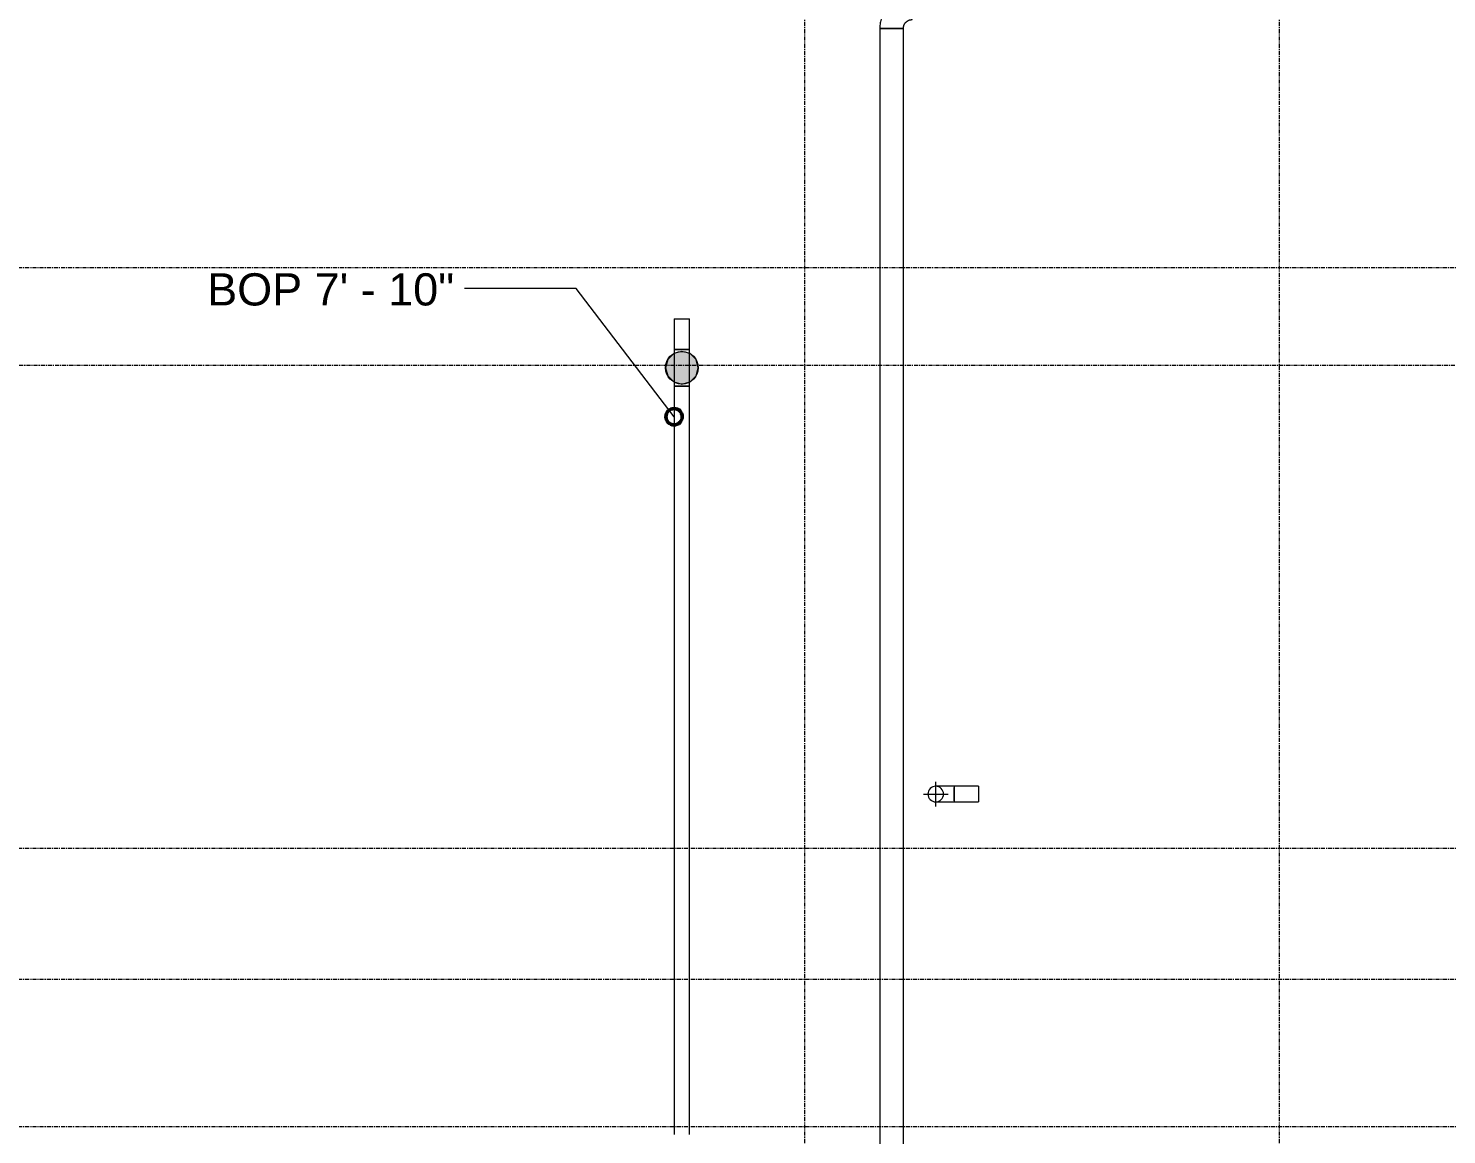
# Model space of a CAD drawing. Header units: inches. Extents: x -3679 to 241, y -496 to 1784.
# Drawn here: x -2105.9 to -1932.5, y 458 to 593.2 of the extents above; entities that cross this region are included whole.
import ezdxf

# ---------------------------------------------------------------- set-up
doc = ezdxf.new("R2010")
doc.units = ezdxf.units.IN
doc.header["$MEASUREMENT"] = 0
doc.linetypes.add('Grid Line', pattern=[0.875, 0.5, -0.125, 0.125, -0.125])
for name, color, linetype, lineweight in [('A-ANNO-NOTE', 250, 'Continuous', 9), ('G-ANNO-DIMS', 251, 'Continuous', 9), ('P-PIPE', 1, 'Continuous', 9), ('P-PIPE-CNTR', 1, 'Continuous', 9), ('S-GRID', 8, 'Continuous', 9)]:
    doc.layers.add(name, color=color, linetype=linetype, lineweight=lineweight)
doc.styles.add('Arial', font='arial.ttf', dxfattribs={"height": 3.934132})

# ---------------------------------------------------------------- blocks, each defined once
blk = doc.blocks.new('Elbow - Welded - Generic - Standard-1127339-SECOND LEVEL')
at = {"layer": 'P-PIPE'}
for p, q in [((-1.39, 2.52), (-1.25, 2.52)), ((-1.24, 2.52), (-1.02, 2.52)), ((-1.02, 2.52), (-0.72, 2.52)), ((-0.72, 2.52), (-0.37, 2.52)), ((-0.37, 2.52), (0.37, 2.52)), ((0.37, 2.52), (0.72, 2.52)), ((0.72, 2.52), (1.02, 2.52)), ((1.02, 2.52), (1.24, 2.52)), ((1.25, 2.52), (1.39, 2.52)), ((-2.52, 1.25), (-2.52, 1.39)), ((-2.52, 1.02), (-2.52, 1.24)), ((-2.52, 0.72), (-2.52, 1.02)), ((-2.52, 0.37), (-2.52, 0.72)), ((-2.52, -0.37), (-2.52, 0.37)), ((-2.52, -0.72), (-2.52, -0.37)), ((-2.52, -1.02), (-2.52, -0.72)), ((-2.52, -1.24), (-2.52, -1.02)), ((-2.52, -1.39), (-2.52, -1.25))]:
    blk.add_line(p, q, dxfattribs=at)
at = {"layer": 'P-PIPE', "flags": 128}
for points in [[(-2.52, -1.44), (-2.36, -1.43), (-2.2, -1.42), (-2.05, -1.41), (-1.89, -1.39), (-1.73, -1.36), (-1.58, -1.32), (-1.43, -1.28), (-1.28, -1.24), (-1.13, -1.18), (-0.98, -1.12), (-0.83, -1.06), (-0.69, -0.99), (-0.55, -0.91), (-0.42, -0.83), (-0.29, -0.75), (-0.16, -0.65), (-0.03, -0.56), (0.09, -0.45), (0.21, -0.35), (0.32, -0.24), (0.43, -0.12), (0.53, 0), (0.63, 0.12), (0.72, 0.25), (0.81, 0.38), (0.89, 0.52), (0.97, 0.65), (1.04, 0.8), (1.11, 0.94), (1.17, 1.09), (1.22, 1.23), (1.27, 1.39), (1.31, 1.54), (1.35, 1.69), (1.38, 1.85), (1.4, 2), (1.42, 2.16), (1.43, 2.32), (1.44, 2.48), (1.44, 2.52)], [(-1.44, 2.52), (-1.44, 2.48), (-1.44, 2.43), (-1.44, 2.39), (-1.45, 2.35), (-1.46, 2.3), (-1.47, 2.26), (-1.48, 2.22), (-1.49, 2.18), (-1.51, 2.14), (-1.52, 2.1), (-1.54, 2.06), (-1.56, 2.02), (-1.58, 1.98), (-1.6, 1.94), (-1.63, 1.91), (-1.65, 1.87), (-1.68, 1.84), (-1.71, 1.81), (-1.73, 1.77), (-1.77, 1.74), (-1.8, 1.71), (-1.83, 1.69), (-1.86, 1.66), (-1.9, 1.63), (-1.93, 1.61), (-1.97, 1.59), (-2.01, 1.56), (-2.05, 1.55), (-2.09, 1.53), (-2.13, 1.51), (-2.17, 1.5), (-2.21, 1.48), (-2.25, 1.47), (-2.29, 1.46), (-2.34, 1.45), (-2.38, 1.45), (-2.42, 1.44), (-2.46, 1.44), (-2.51, 1.44), (-2.52, 1.44)]]:
    blk.add_lwpolyline(points, dxfattribs=at)

msp = doc.modelspace()

# ---------------------------------------------------------------- hatches: boundary and pattern name
at = {"layer": 'A-ANNO-NOTE'}
msp.add_hatch(color=256, dxfattribs=at).paths.add_polyline_path([(-2026, 549.74), (-2025, 550.01), (-2024.27, 550.74), (-2024, 551.74), (-2024.27, 552.74), (-2025, 553.47), (-2026, 553.74), (-2027, 553.47), (-2027.73, 552.74), (-2028, 551.74), (-2027.73, 550.74), (-2027, 550.01)], flags=0)
h = msp.add_hatch(color=256, dxfattribs=at)
edge = h.paths.add_edge_path(flags=0)
edge.add_arc((-2026, 551.74), 2, 0, 360)

# ---------------------------------------------------------------- linework, layer by layer
for p, q in [((-2027, 553.47), (-2027.73, 552.74)), ((-2026, 553.74), (-2027, 553.47)), ((-2025, 553.47), (-2026, 553.74)), ((-2024.27, 552.74), (-2025, 553.47)), ((-2027.73, 552.74), (-2028, 551.74)), ((-2028, 551.74), (-2027.73, 550.74)), ((-2024, 551.74), (-2024.27, 552.74)), ((-2024.27, 550.74), (-2024, 551.74)), ((-2027.73, 550.74), (-2027, 550.01)), ((-2027, 550.01), (-2026, 549.74)), ((-2026, 549.74), (-2025, 550.01)), ((-2025, 550.01), (-2024.27, 550.74))]:
    msp.add_line(p, q, dxfattribs=at)
msp.add_circle((-2026, 551.74), 2, dxfattribs=at)
at = {"layer": 'G-ANNO-DIMS'}
for p, q in [((-2038.92, 561.43), (-2052.56, 561.43)), ((-2026.95, 545.75), (-2038.92, 561.43))]:
    msp.add_line(p, q, dxfattribs=at)
at = {"layer": 'G-ANNO-DIMS', "lineweight": 50}
msp.add_circle((-2026.95, 545.75), 1, dxfattribs=at)
at = {"layer": 'P-PIPE'}
for p, q in [((-2001.81, 593.22), (-2001.81, 372.4)), ((-2001.81, 593.22), (-1998.98, 593.22)), ((-1998.98, 593.22), (-1998.93, 593.22)), ((-1998.93, 372.4), (-1998.93, 593.22)), ((-2026.95, 557.74), (-2026.95, 553.99)), ((-2026.95, 557.74), (-2025.05, 557.74)), ((-2025.05, 553.99), (-2025.05, 557.74)), ((-2026.95, 553.99), (-2026.95, 549.5)), ((-2026.95, 553.99), (-2026, 553.99)), ((-2026.67, 553.99), (-2026.82, 553.99)), ((-2026.48, 553.99), (-2026.67, 553.99)), ((-2026.25, 553.99), (-2026.47, 553.99)), ((-2025.75, 553.99), (-2026.25, 553.99)), ((-2026, 553.99), (-2025.05, 553.99)), ((-2025.53, 553.99), (-2025.75, 553.99)), ((-2025.33, 553.99), (-2025.52, 553.99)), ((-2025.18, 553.99), (-2025.33, 553.99)), ((-2025.05, 549.5), (-2025.05, 553.99)), ((-2026, 549.5), (-2026.95, 549.5)), ((-2026.95, 549.5), (-2026.95, 457.99)), ((-2026.82, 549.5), (-2026.67, 549.5)), ((-2026.67, 549.5), (-2026.48, 549.5)), ((-2026.47, 549.5), (-2026.25, 549.5)), ((-2026.25, 549.5), (-2025.75, 549.5)), ((-2025.05, 549.5), (-2026, 549.5)), ((-2025.75, 549.5), (-2025.53, 549.5)), ((-2025.52, 549.5), (-2025.33, 549.5)), ((-2025.33, 549.5), (-2025.18, 549.5)), ((-2025.05, 457.99), (-2025.05, 549.5)), ((-1992.73, 500.57), (-1994.97, 500.57)), ((-1989.73, 500.57), (-1992.73, 500.57)), ((-1992.73, 500.57), (-1992.73, 499.62)), ((-1992.73, 500.29), (-1992.73, 500.44)), ((-1992.73, 500.1), (-1992.73, 500.29)), ((-1992.73, 499.87), (-1992.73, 500.09)), ((-1992.73, 499.37), (-1992.73, 499.87)), ((-1992.73, 499.62), (-1992.73, 498.67)), ((-1992.73, 499.14), (-1992.73, 499.37)), ((-1989.73, 500.57), (-1989.73, 498.67)), ((-1994.97, 498.67), (-1992.73, 498.67)), ((-1992.73, 498.95), (-1992.73, 499.14)), ((-1992.73, 498.8), (-1992.73, 498.95)), ((-1992.73, 498.67), (-1989.73, 498.67))]:
    msp.add_line(p, q, dxfattribs=at)
for start, end in [(0, 180), (180, 0)]:
    msp.add_arc((-1994.97, 499.62), 0.95, start, end, dxfattribs=at)
at = {"layer": 'P-PIPE-CNTR'}
for p, q in [((-1994.97, 498.12), (-1994.97, 501.12)), ((-1996.47, 499.62), (-1993.47, 499.62))]:
    msp.add_line(p, q, dxfattribs=at)
at = {"layer": 'S-GRID', "linetype": 'Grid Line'}
for p, q in [((-2011, 1771.74), (-2011, -484.26)), ((-1953, 1771.74), (-1953, -484.26)), ((-3666.39, 564), (228, 564)), ((228, 552), (-3666.39, 552)), ((-3666.39, 493), (228, 493)), ((-3666.39, 477), (228, 477)), ((-3666.39, 459), (228, 459))]:
    msp.add_line(p, q, dxfattribs=at)

# ---------------------------------------------------------------- block references
at = {"layer": 'P-PIPE', "rotation": 180}
msp.add_blockref('Elbow - Welded - Generic - Standard-1127339-SECOND LEVEL', (-2000.37, 595.74), dxfattribs=at)

# ---------------------------------------------------------------- texts
at = {"layer": 'G-ANNO-DIMS', "insert": (-2084.02, 563.29), "char_height": 3.9341, "width": 35.952, "attachment_point": 1, "line_spacing_factor": 0.938532, "style": 'Arial'}
msp.add_mtext('BOP 7\' - 10"', dxfattribs=at)

doc.saveas('drawing.dxf')
